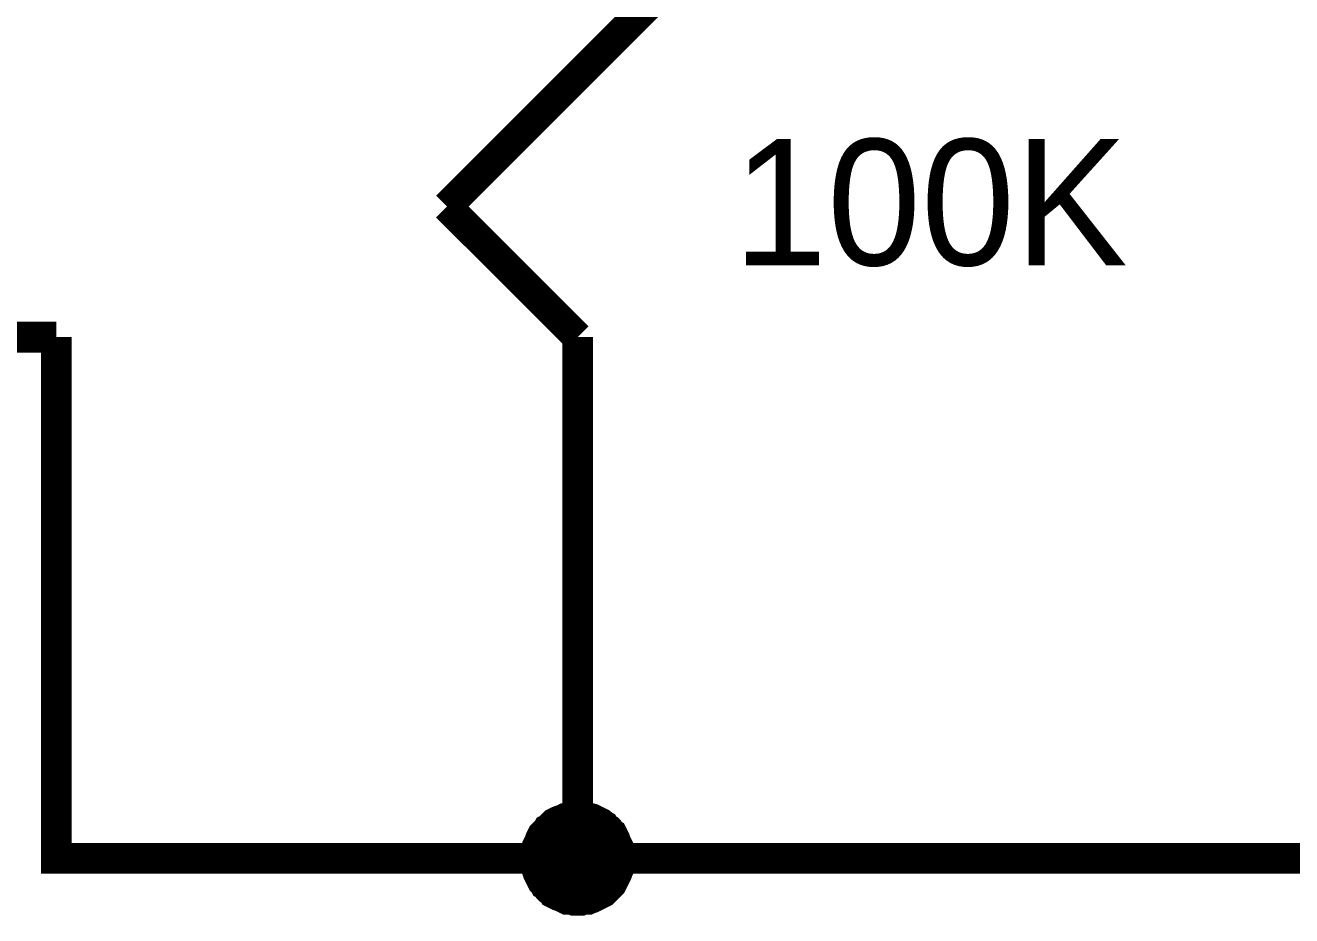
# Model space of a CAD drawing. Header units: millimetres. Extents: x 0 to 9.5, y 0 to 7.5.
# Drawn here: x 7.7881 to 8.2732, y 5.578 to 5.9192 of the extents above; entities that cross this region are included whole.
import ezdxf

# ---------------------------------------------------------------- set-up
doc = ezdxf.new("R2010")
doc.units = ezdxf.units.MM
doc.header["$MEASUREMENT"] = 0
doc.layers.add('Sheet', color=255, linetype='Continuous')

msp = doc.modelspace()

# ---------------------------------------------------------------- linework, layer by layer
at = {"layer": 'Sheet'}
for points, const_width in [([(8.04965, 5.9498), (7.9496, 5.84973)], 0.0118), ([(7.9496, 5.84973), (7.99963, 5.7997)], 0.0118), ([(7.69989, 5.7997), (7.79994, 5.7997)], 0.0118), ([(7.79994, 5.7997), (7.79994, 5.59998), (7.99963, 5.59998), (8.29978, 5.59998)], 0.0118), ([(7.99963, 5.7997), (7.99963, 5.69963)], 0.0118), ([(7.99963, 5.59998), (7.99963, 5.69963)], 0.0118), ([(7.97962, 5.59998), (7.97962, 5.60082), (7.97962, 5.60207), (7.98003, 5.6029), (7.98003, 5.60415), (7.98045, 5.60499), (7.98045, 5.60582), (7.98087, 5.60665), (7.98128, 5.60749), (7.9817, 5.60874), (7.98212, 5.60957), (7.98253, 5.61041), (7.98295, 5.61124), (7.98379, 5.61207), (7.9842, 5.61249), (7.98504, 5.61333), (7.98545, 5.61416), (7.98629, 5.61458), (7.98712, 5.61541), (7.98754, 5.61583), (7.98837, 5.61666), (7.9892, 5.61708), (7.99004, 5.61749), (7.99087, 5.61791), (7.99212, 5.61833), (7.99296, 5.61875), (7.99379, 5.61916), (7.99462, 5.61916), (7.99546, 5.61958), (7.99671, 5.61958), (7.99754, 5.62), (7.99879, 5.62), (7.99963, 5.62)], 0.0039), ([(7.97962, 5.59998), (7.97962, 5.60082), (7.97962, 5.60207), (7.98003, 5.6029), (7.98003, 5.60415), (7.98045, 5.60499), (7.98045, 5.60582), (7.98087, 5.60665), (7.98128, 5.60749), (7.9817, 5.60874), (7.98212, 5.60957), (7.98253, 5.61041), (7.98295, 5.61124), (7.98379, 5.61207), (7.9842, 5.61249), (7.98504, 5.61333), (7.98545, 5.61416), (7.98629, 5.61458), (7.98712, 5.61541), (7.98754, 5.61583), (7.98837, 5.61666), (7.9892, 5.61708), (7.99004, 5.61749), (7.99087, 5.61791), (7.99212, 5.61833), (7.99296, 5.61875), (7.99379, 5.61916), (7.99462, 5.61916), (7.99546, 5.61958), (7.99671, 5.61958), (7.99754, 5.62), (7.99879, 5.62), (7.99963, 5.62)], 0.0039), ([(7.97962, 5.59998), (7.97962, 5.60082), (7.97962, 5.60207), (7.98003, 5.6029), (7.98003, 5.60415), (7.98045, 5.60499), (7.98045, 5.60582), (7.98087, 5.60665), (7.98128, 5.60749), (7.9817, 5.60874), (7.98212, 5.60957), (7.98253, 5.61041), (7.98295, 5.61124), (7.98379, 5.61207), (7.9842, 5.61249), (7.98504, 5.61333), (7.98545, 5.61416), (7.98629, 5.61458), (7.98712, 5.61541), (7.98754, 5.61583), (7.98837, 5.61666), (7.9892, 5.61708), (7.99004, 5.61749), (7.99087, 5.61791), (7.99212, 5.61833), (7.99296, 5.61875), (7.99379, 5.61916), (7.99462, 5.61916), (7.99546, 5.61958), (7.99671, 5.61958), (7.99754, 5.62), (7.99879, 5.62), (7.99963, 5.62)], 0.0039), ([(7.97962, 5.59998), (7.97962, 5.60082), (7.97962, 5.60207), (7.98003, 5.6029), (7.98003, 5.60415), (7.98045, 5.60499), (7.98045, 5.60582), (7.98087, 5.60665), (7.98128, 5.60749), (7.9817, 5.60874), (7.98212, 5.60957), (7.98253, 5.61041), (7.98295, 5.61124), (7.98379, 5.61207), (7.9842, 5.61249), (7.98504, 5.61333), (7.98545, 5.61416), (7.98629, 5.61458), (7.98712, 5.61541), (7.98754, 5.61583), (7.98837, 5.61666), (7.9892, 5.61708), (7.99004, 5.61749), (7.99087, 5.61791), (7.99212, 5.61833), (7.99296, 5.61875), (7.99379, 5.61916), (7.99462, 5.61916), (7.99546, 5.61958), (7.99671, 5.61958), (7.99754, 5.62), (7.99879, 5.62), (7.99963, 5.62)], 0.0039), ([(7.97962, 5.59998), (7.97962, 5.60082), (7.97962, 5.60207), (7.98003, 5.6029), (7.98003, 5.60415), (7.98045, 5.60499), (7.98045, 5.60582), (7.98087, 5.60665), (7.98128, 5.60749), (7.9817, 5.60874), (7.98212, 5.60957), (7.98253, 5.61041), (7.98295, 5.61124), (7.98379, 5.61207), (7.9842, 5.61249), (7.98504, 5.61333), (7.98545, 5.61416), (7.98629, 5.61458), (7.98712, 5.61541), (7.98754, 5.61583), (7.98837, 5.61666), (7.9892, 5.61708), (7.99004, 5.61749), (7.99087, 5.61791), (7.99212, 5.61833), (7.99296, 5.61875), (7.99379, 5.61916), (7.99462, 5.61916), (7.99546, 5.61958), (7.99671, 5.61958), (7.99754, 5.62), (7.99879, 5.62), (7.99963, 5.62)], 0.0039), ([(7.97962, 5.59998), (7.97962, 5.60082), (7.97962, 5.60207), (7.98003, 5.6029), (7.98003, 5.60415), (7.98045, 5.60499), (7.98045, 5.60582), (7.98087, 5.60665), (7.98128, 5.60749), (7.9817, 5.60874), (7.98212, 5.60957), (7.98253, 5.61041), (7.98295, 5.61124), (7.98379, 5.61207), (7.9842, 5.61249), (7.98504, 5.61333), (7.98545, 5.61416), (7.98629, 5.61458), (7.98712, 5.61541), (7.98754, 5.61583), (7.98837, 5.61666), (7.9892, 5.61708), (7.99004, 5.61749), (7.99087, 5.61791), (7.99212, 5.61833), (7.99296, 5.61875), (7.99379, 5.61916), (7.99462, 5.61916), (7.99546, 5.61958), (7.99671, 5.61958), (7.99754, 5.62), (7.99879, 5.62), (7.99963, 5.62)], 0.0039), ([(7.97962, 5.59998), (7.97962, 5.60082), (7.97962, 5.60207), (7.98003, 5.6029), (7.98003, 5.60415), (7.98045, 5.60499), (7.98045, 5.60582), (7.98087, 5.60665), (7.98128, 5.60749), (7.9817, 5.60874), (7.98212, 5.60957), (7.98253, 5.61041), (7.98295, 5.61124), (7.98379, 5.61207), (7.9842, 5.61249), (7.98504, 5.61333), (7.98545, 5.61416), (7.98629, 5.61458), (7.98712, 5.61541), (7.98754, 5.61583), (7.98837, 5.61666), (7.9892, 5.61708), (7.99004, 5.61749), (7.99087, 5.61791), (7.99212, 5.61833), (7.99296, 5.61875), (7.99379, 5.61916), (7.99462, 5.61916), (7.99546, 5.61958), (7.99671, 5.61958), (7.99754, 5.62), (7.99879, 5.62), (7.99963, 5.62)], 0.0039), ([(7.97962, 5.59998), (7.97962, 5.60082), (7.97962, 5.60207), (7.98003, 5.6029), (7.98003, 5.60415), (7.98045, 5.60499), (7.98045, 5.60582), (7.98087, 5.60665), (7.98128, 5.60749), (7.9817, 5.60874), (7.98212, 5.60957), (7.98253, 5.61041), (7.98295, 5.61124), (7.98379, 5.61207), (7.9842, 5.61249), (7.98504, 5.61333), (7.98545, 5.61416), (7.98629, 5.61458), (7.98712, 5.61541), (7.98754, 5.61583), (7.98837, 5.61666), (7.9892, 5.61708), (7.99004, 5.61749), (7.99087, 5.61791), (7.99212, 5.61833), (7.99296, 5.61875), (7.99379, 5.61916), (7.99462, 5.61916), (7.99546, 5.61958), (7.99671, 5.61958), (7.99754, 5.62), (7.99879, 5.62), (7.99963, 5.62)], 0.0039), ([(7.99963, 5.62), (7.99963, 5.62)], 0.0039), ([(7.99963, 5.62), (8.00088, 5.62), (8.00171, 5.62), (8.00255, 5.61958), (8.0038, 5.61958), (8.00463, 5.61916), (8.00546, 5.61916), (8.00671, 5.61875), (8.00755, 5.61833), (8.00838, 5.61791), (8.00922, 5.61749), (8.01005, 5.61708), (8.01088, 5.61666), (8.01172, 5.61583), (8.01255, 5.61541), (8.01297, 5.61458), (8.0138, 5.61416), (8.01463, 5.61333), (8.01505, 5.61249), (8.01589, 5.61207), (8.0163, 5.61124), (8.01672, 5.61041), (8.01714, 5.60957), (8.01755, 5.60874), (8.01797, 5.60749), (8.01839, 5.60665), (8.0188, 5.60582), (8.01922, 5.60499), (8.01922, 5.60415), (8.01922, 5.6029), (8.01964, 5.60207), (8.01964, 5.60082), (8.01964, 5.59998)], 0.0039), ([(7.99963, 5.62), (7.99963, 5.62)], 0.0039), ([(7.99963, 5.62), (8.00088, 5.62), (8.00171, 5.62), (8.00255, 5.61958), (8.0038, 5.61958), (8.00463, 5.61916), (8.00546, 5.61916), (8.00671, 5.61875), (8.00755, 5.61833), (8.00838, 5.61791), (8.00922, 5.61749), (8.01005, 5.61708), (8.01088, 5.61666), (8.01172, 5.61583), (8.01255, 5.61541), (8.01297, 5.61458), (8.0138, 5.61416), (8.01463, 5.61333), (8.01505, 5.61249), (8.01589, 5.61207), (8.0163, 5.61124), (8.01672, 5.61041), (8.01714, 5.60957), (8.01755, 5.60874), (8.01797, 5.60749), (8.01839, 5.60665), (8.0188, 5.60582), (8.01922, 5.60499), (8.01922, 5.60415), (8.01922, 5.6029), (8.01964, 5.60207), (8.01964, 5.60082), (8.01964, 5.59998)], 0.0039), ([(7.99963, 5.62), (7.99963, 5.62)], 0.0039), ([(7.99963, 5.62), (8.00088, 5.62), (8.00171, 5.62), (8.00255, 5.61958), (8.0038, 5.61958), (8.00463, 5.61916), (8.00546, 5.61916), (8.00671, 5.61875), (8.00755, 5.61833), (8.00838, 5.61791), (8.00922, 5.61749), (8.01005, 5.61708), (8.01088, 5.61666), (8.01172, 5.61583), (8.01255, 5.61541), (8.01297, 5.61458), (8.0138, 5.61416), (8.01463, 5.61333), (8.01505, 5.61249), (8.01589, 5.61207), (8.0163, 5.61124), (8.01672, 5.61041), (8.01714, 5.60957), (8.01755, 5.60874), (8.01797, 5.60749), (8.01839, 5.60665), (8.0188, 5.60582), (8.01922, 5.60499), (8.01922, 5.60415), (8.01922, 5.6029), (8.01964, 5.60207), (8.01964, 5.60082), (8.01964, 5.59998)], 0.0039), ([(7.99963, 5.62), (7.99963, 5.62)], 0.0039), ([(7.99963, 5.62), (8.00088, 5.62), (8.00171, 5.62), (8.00255, 5.61958), (8.0038, 5.61958), (8.00463, 5.61916), (8.00546, 5.61916), (8.00671, 5.61875), (8.00755, 5.61833), (8.00838, 5.61791), (8.00922, 5.61749), (8.01005, 5.61708), (8.01088, 5.61666), (8.01172, 5.61583), (8.01255, 5.61541), (8.01297, 5.61458), (8.0138, 5.61416), (8.01463, 5.61333), (8.01505, 5.61249), (8.01589, 5.61207), (8.0163, 5.61124), (8.01672, 5.61041), (8.01714, 5.60957), (8.01755, 5.60874), (8.01797, 5.60749), (8.01839, 5.60665), (8.0188, 5.60582), (8.01922, 5.60499), (8.01922, 5.60415), (8.01922, 5.6029), (8.01964, 5.60207), (8.01964, 5.60082), (8.01964, 5.59998)], 0.0039), ([(7.99963, 5.62), (7.99963, 5.62)], 0.0039), ([(7.99963, 5.62), (8.00088, 5.62), (8.00171, 5.62), (8.00255, 5.61958), (8.0038, 5.61958), (8.00463, 5.61916), (8.00546, 5.61916), (8.00671, 5.61875), (8.00755, 5.61833), (8.00838, 5.61791), (8.00922, 5.61749), (8.01005, 5.61708), (8.01088, 5.61666), (8.01172, 5.61583), (8.01255, 5.61541), (8.01297, 5.61458), (8.0138, 5.61416), (8.01463, 5.61333), (8.01505, 5.61249), (8.01589, 5.61207), (8.0163, 5.61124), (8.01672, 5.61041), (8.01714, 5.60957), (8.01755, 5.60874), (8.01797, 5.60749), (8.01839, 5.60665), (8.0188, 5.60582), (8.01922, 5.60499), (8.01922, 5.60415), (8.01922, 5.6029), (8.01964, 5.60207), (8.01964, 5.60082), (8.01964, 5.59998)], 0.0039), ([(7.99963, 5.62), (7.99963, 5.62)], 0.0039), ([(7.99963, 5.62), (8.00088, 5.62), (8.00171, 5.62), (8.00255, 5.61958), (8.0038, 5.61958), (8.00463, 5.61916), (8.00546, 5.61916), (8.00671, 5.61875), (8.00755, 5.61833), (8.00838, 5.61791), (8.00922, 5.61749), (8.01005, 5.61708), (8.01088, 5.61666), (8.01172, 5.61583), (8.01255, 5.61541), (8.01297, 5.61458), (8.0138, 5.61416), (8.01463, 5.61333), (8.01505, 5.61249), (8.01589, 5.61207), (8.0163, 5.61124), (8.01672, 5.61041), (8.01714, 5.60957), (8.01755, 5.60874), (8.01797, 5.60749), (8.01839, 5.60665), (8.0188, 5.60582), (8.01922, 5.60499), (8.01922, 5.60415), (8.01922, 5.6029), (8.01964, 5.60207), (8.01964, 5.60082), (8.01964, 5.59998)], 0.0039), ([(7.99963, 5.62), (7.99963, 5.62)], 0.0039), ([(7.99963, 5.62), (8.00088, 5.62), (8.00171, 5.62), (8.00255, 5.61958), (8.0038, 5.61958), (8.00463, 5.61916), (8.00546, 5.61916), (8.00671, 5.61875), (8.00755, 5.61833), (8.00838, 5.61791), (8.00922, 5.61749), (8.01005, 5.61708), (8.01088, 5.61666), (8.01172, 5.61583), (8.01255, 5.61541), (8.01297, 5.61458), (8.0138, 5.61416), (8.01463, 5.61333), (8.01505, 5.61249), (8.01589, 5.61207), (8.0163, 5.61124), (8.01672, 5.61041), (8.01714, 5.60957), (8.01755, 5.60874), (8.01797, 5.60749), (8.01839, 5.60665), (8.0188, 5.60582), (8.01922, 5.60499), (8.01922, 5.60415), (8.01922, 5.6029), (8.01964, 5.60207), (8.01964, 5.60082), (8.01964, 5.59998)], 0.0039), ([(7.99963, 5.62), (7.99963, 5.62)], 0.0039), ([(7.99963, 5.62), (8.00088, 5.62), (8.00171, 5.62), (8.00255, 5.61958), (8.0038, 5.61958), (8.00463, 5.61916), (8.00546, 5.61916), (8.00671, 5.61875), (8.00755, 5.61833), (8.00838, 5.61791), (8.00922, 5.61749), (8.01005, 5.61708), (8.01088, 5.61666), (8.01172, 5.61583), (8.01255, 5.61541), (8.01297, 5.61458), (8.0138, 5.61416), (8.01463, 5.61333), (8.01505, 5.61249), (8.01589, 5.61207), (8.0163, 5.61124), (8.01672, 5.61041), (8.01714, 5.60957), (8.01755, 5.60874), (8.01797, 5.60749), (8.01839, 5.60665), (8.0188, 5.60582), (8.01922, 5.60499), (8.01922, 5.60415), (8.01922, 5.6029), (8.01964, 5.60207), (8.01964, 5.60082), (8.01964, 5.59998)], 0.0039), ([(7.99963, 5.57997), (7.99879, 5.57997), (7.99754, 5.57997), (7.99671, 5.58039), (7.99546, 5.58039), (7.99462, 5.58039), (7.99379, 5.5808), (7.99296, 5.58122), (7.99212, 5.58164), (7.99087, 5.58205), (7.99004, 5.58247), (7.9892, 5.58289), (7.98837, 5.58331), (7.98754, 5.58372), (7.98712, 5.58456), (7.98629, 5.58497), (7.98545, 5.58581), (7.98504, 5.58664), (7.9842, 5.58706), (7.98379, 5.58789), (7.98295, 5.58873), (7.98253, 5.58956), (7.98212, 5.59039), (7.9817, 5.59123), (7.98128, 5.59206), (7.98087, 5.5929), (7.98045, 5.59415), (7.98045, 5.59498), (7.98003, 5.59581), (7.98003, 5.59706), (7.97962, 5.5979), (7.97962, 5.59873), (7.97962, 5.59998)], 0.0039), ([(7.97962, 5.59998), (7.97962, 5.59998)], 0.0039), ([(7.99963, 5.57997), (7.99879, 5.57997), (7.99754, 5.57997), (7.99671, 5.58039), (7.99546, 5.58039), (7.99462, 5.58039), (7.99379, 5.5808), (7.99296, 5.58122), (7.99212, 5.58164), (7.99087, 5.58205), (7.99004, 5.58247), (7.9892, 5.58289), (7.98837, 5.58331), (7.98754, 5.58372), (7.98712, 5.58456), (7.98629, 5.58497), (7.98545, 5.58581), (7.98504, 5.58664), (7.9842, 5.58706), (7.98379, 5.58789), (7.98295, 5.58873), (7.98253, 5.58956), (7.98212, 5.59039), (7.9817, 5.59123), (7.98128, 5.59206), (7.98087, 5.5929), (7.98045, 5.59415), (7.98045, 5.59498), (7.98003, 5.59581), (7.98003, 5.59706), (7.97962, 5.5979), (7.97962, 5.59873), (7.97962, 5.59998)], 0.0039), ([(7.97962, 5.59998), (7.97962, 5.59998)], 0.0039), ([(7.99963, 5.57997), (7.99879, 5.57997), (7.99754, 5.57997), (7.99671, 5.58039), (7.99546, 5.58039), (7.99462, 5.58039), (7.99379, 5.5808), (7.99296, 5.58122), (7.99212, 5.58164), (7.99087, 5.58205), (7.99004, 5.58247), (7.9892, 5.58289), (7.98837, 5.58331), (7.98754, 5.58372), (7.98712, 5.58456), (7.98629, 5.58497), (7.98545, 5.58581), (7.98504, 5.58664), (7.9842, 5.58706), (7.98379, 5.58789), (7.98295, 5.58873), (7.98253, 5.58956), (7.98212, 5.59039), (7.9817, 5.59123), (7.98128, 5.59206), (7.98087, 5.5929), (7.98045, 5.59415), (7.98045, 5.59498), (7.98003, 5.59581), (7.98003, 5.59706), (7.97962, 5.5979), (7.97962, 5.59873), (7.97962, 5.59998)], 0.0039), ([(7.97962, 5.59998), (7.97962, 5.59998)], 0.0039), ([(7.99963, 5.57997), (7.99879, 5.57997), (7.99754, 5.57997), (7.99671, 5.58039), (7.99546, 5.58039), (7.99462, 5.58039), (7.99379, 5.5808), (7.99296, 5.58122), (7.99212, 5.58164), (7.99087, 5.58205), (7.99004, 5.58247), (7.9892, 5.58289), (7.98837, 5.58331), (7.98754, 5.58372), (7.98712, 5.58456), (7.98629, 5.58497), (7.98545, 5.58581), (7.98504, 5.58664), (7.9842, 5.58706), (7.98379, 5.58789), (7.98295, 5.58873), (7.98253, 5.58956), (7.98212, 5.59039), (7.9817, 5.59123), (7.98128, 5.59206), (7.98087, 5.5929), (7.98045, 5.59415), (7.98045, 5.59498), (7.98003, 5.59581), (7.98003, 5.59706), (7.97962, 5.5979), (7.97962, 5.59873), (7.97962, 5.59998)], 0.0039), ([(7.97962, 5.59998), (7.97962, 5.59998)], 0.0039), ([(7.99963, 5.57997), (7.99879, 5.57997), (7.99754, 5.57997), (7.99671, 5.58039), (7.99546, 5.58039), (7.99462, 5.58039), (7.99379, 5.5808), (7.99296, 5.58122), (7.99212, 5.58164), (7.99087, 5.58205), (7.99004, 5.58247), (7.9892, 5.58289), (7.98837, 5.58331), (7.98754, 5.58372), (7.98712, 5.58456), (7.98629, 5.58497), (7.98545, 5.58581), (7.98504, 5.58664), (7.9842, 5.58706), (7.98379, 5.58789), (7.98295, 5.58873), (7.98253, 5.58956), (7.98212, 5.59039), (7.9817, 5.59123), (7.98128, 5.59206), (7.98087, 5.5929), (7.98045, 5.59415), (7.98045, 5.59498), (7.98003, 5.59581), (7.98003, 5.59706), (7.97962, 5.5979), (7.97962, 5.59873), (7.97962, 5.59998)], 0.0039), ([(7.97962, 5.59998), (7.97962, 5.59998)], 0.0039), ([(7.99963, 5.57997), (7.99879, 5.57997), (7.99754, 5.57997), (7.99671, 5.58039), (7.99546, 5.58039), (7.99462, 5.58039), (7.99379, 5.5808), (7.99296, 5.58122), (7.99212, 5.58164), (7.99087, 5.58205), (7.99004, 5.58247), (7.9892, 5.58289), (7.98837, 5.58331), (7.98754, 5.58372), (7.98712, 5.58456), (7.98629, 5.58497), (7.98545, 5.58581), (7.98504, 5.58664), (7.9842, 5.58706), (7.98379, 5.58789), (7.98295, 5.58873), (7.98253, 5.58956), (7.98212, 5.59039), (7.9817, 5.59123), (7.98128, 5.59206), (7.98087, 5.5929), (7.98045, 5.59415), (7.98045, 5.59498), (7.98003, 5.59581), (7.98003, 5.59706), (7.97962, 5.5979), (7.97962, 5.59873), (7.97962, 5.59998)], 0.0039), ([(7.97962, 5.59998), (7.97962, 5.59998)], 0.0039), ([(7.99963, 5.57997), (7.99879, 5.57997), (7.99754, 5.57997), (7.99671, 5.58039), (7.99546, 5.58039), (7.99462, 5.58039), (7.99379, 5.5808), (7.99296, 5.58122), (7.99212, 5.58164), (7.99087, 5.58205), (7.99004, 5.58247), (7.9892, 5.58289), (7.98837, 5.58331), (7.98754, 5.58372), (7.98712, 5.58456), (7.98629, 5.58497), (7.98545, 5.58581), (7.98504, 5.58664), (7.9842, 5.58706), (7.98379, 5.58789), (7.98295, 5.58873), (7.98253, 5.58956), (7.98212, 5.59039), (7.9817, 5.59123), (7.98128, 5.59206), (7.98087, 5.5929), (7.98045, 5.59415), (7.98045, 5.59498), (7.98003, 5.59581), (7.98003, 5.59706), (7.97962, 5.5979), (7.97962, 5.59873), (7.97962, 5.59998)], 0.0039), ([(7.97962, 5.59998), (7.97962, 5.59998)], 0.0039), ([(7.99963, 5.57997), (7.99879, 5.57997), (7.99754, 5.57997), (7.99671, 5.58039), (7.99546, 5.58039), (7.99462, 5.58039), (7.99379, 5.5808), (7.99296, 5.58122), (7.99212, 5.58164), (7.99087, 5.58205), (7.99004, 5.58247), (7.9892, 5.58289), (7.98837, 5.58331), (7.98754, 5.58372), (7.98712, 5.58456), (7.98629, 5.58497), (7.98545, 5.58581), (7.98504, 5.58664), (7.9842, 5.58706), (7.98379, 5.58789), (7.98295, 5.58873), (7.98253, 5.58956), (7.98212, 5.59039), (7.9817, 5.59123), (7.98128, 5.59206), (7.98087, 5.5929), (7.98045, 5.59415), (7.98045, 5.59498), (7.98003, 5.59581), (7.98003, 5.59706), (7.97962, 5.5979), (7.97962, 5.59873), (7.97962, 5.59998)], 0.0039), ([(7.97962, 5.59998), (7.97962, 5.59998)], 0.0039), ([(8.01964, 5.59998), (8.01964, 5.59873), (8.01964, 5.5979), (8.01922, 5.59706), (8.01922, 5.59581), (8.01922, 5.59498), (8.0188, 5.59415), (8.01839, 5.5929), (8.01797, 5.59206), (8.01755, 5.59123), (8.01714, 5.59039), (8.01672, 5.58956), (8.0163, 5.58873), (8.01589, 5.58789), (8.01505, 5.58706), (8.01463, 5.58664), (8.0138, 5.58581), (8.01297, 5.58497), (8.01255, 5.58456), (8.01172, 5.58372), (8.01088, 5.58331), (8.01005, 5.58289), (8.00922, 5.58247), (8.00838, 5.58205), (8.00755, 5.58164), (8.00671, 5.58122), (8.00546, 5.5808), (8.00463, 5.58039), (8.0038, 5.58039), (8.00255, 5.58039), (8.00171, 5.57997), (8.00088, 5.57997), (7.99963, 5.57997)], 0.0039), ([(8.01964, 5.59998), (8.01964, 5.59873), (8.01964, 5.5979), (8.01922, 5.59706), (8.01922, 5.59581), (8.01922, 5.59498), (8.0188, 5.59415), (8.01839, 5.5929), (8.01797, 5.59206), (8.01755, 5.59123), (8.01714, 5.59039), (8.01672, 5.58956), (8.0163, 5.58873), (8.01589, 5.58789), (8.01505, 5.58706), (8.01463, 5.58664), (8.0138, 5.58581), (8.01297, 5.58497), (8.01255, 5.58456), (8.01172, 5.58372), (8.01088, 5.58331), (8.01005, 5.58289), (8.00922, 5.58247), (8.00838, 5.58205), (8.00755, 5.58164), (8.00671, 5.58122), (8.00546, 5.5808), (8.00463, 5.58039), (8.0038, 5.58039), (8.00255, 5.58039), (8.00171, 5.57997), (8.00088, 5.57997), (7.99963, 5.57997)], 0.0039), ([(8.01964, 5.59998), (8.01964, 5.59873), (8.01964, 5.5979), (8.01922, 5.59706), (8.01922, 5.59581), (8.01922, 5.59498), (8.0188, 5.59415), (8.01839, 5.5929), (8.01797, 5.59206), (8.01755, 5.59123), (8.01714, 5.59039), (8.01672, 5.58956), (8.0163, 5.58873), (8.01589, 5.58789), (8.01505, 5.58706), (8.01463, 5.58664), (8.0138, 5.58581), (8.01297, 5.58497), (8.01255, 5.58456), (8.01172, 5.58372), (8.01088, 5.58331), (8.01005, 5.58289), (8.00922, 5.58247), (8.00838, 5.58205), (8.00755, 5.58164), (8.00671, 5.58122), (8.00546, 5.5808), (8.00463, 5.58039), (8.0038, 5.58039), (8.00255, 5.58039), (8.00171, 5.57997), (8.00088, 5.57997), (7.99963, 5.57997)], 0.0039), ([(8.01964, 5.59998), (8.01964, 5.59873), (8.01964, 5.5979), (8.01922, 5.59706), (8.01922, 5.59581), (8.01922, 5.59498), (8.0188, 5.59415), (8.01839, 5.5929), (8.01797, 5.59206), (8.01755, 5.59123), (8.01714, 5.59039), (8.01672, 5.58956), (8.0163, 5.58873), (8.01589, 5.58789), (8.01505, 5.58706), (8.01463, 5.58664), (8.0138, 5.58581), (8.01297, 5.58497), (8.01255, 5.58456), (8.01172, 5.58372), (8.01088, 5.58331), (8.01005, 5.58289), (8.00922, 5.58247), (8.00838, 5.58205), (8.00755, 5.58164), (8.00671, 5.58122), (8.00546, 5.5808), (8.00463, 5.58039), (8.0038, 5.58039), (8.00255, 5.58039), (8.00171, 5.57997), (8.00088, 5.57997), (7.99963, 5.57997)], 0.0039), ([(8.01964, 5.59998), (8.01964, 5.59873), (8.01964, 5.5979), (8.01922, 5.59706), (8.01922, 5.59581), (8.01922, 5.59498), (8.0188, 5.59415), (8.01839, 5.5929), (8.01797, 5.59206), (8.01755, 5.59123), (8.01714, 5.59039), (8.01672, 5.58956), (8.0163, 5.58873), (8.01589, 5.58789), (8.01505, 5.58706), (8.01463, 5.58664), (8.0138, 5.58581), (8.01297, 5.58497), (8.01255, 5.58456), (8.01172, 5.58372), (8.01088, 5.58331), (8.01005, 5.58289), (8.00922, 5.58247), (8.00838, 5.58205), (8.00755, 5.58164), (8.00671, 5.58122), (8.00546, 5.5808), (8.00463, 5.58039), (8.0038, 5.58039), (8.00255, 5.58039), (8.00171, 5.57997), (8.00088, 5.57997), (7.99963, 5.57997)], 0.0039), ([(8.01964, 5.59998), (8.01964, 5.59873), (8.01964, 5.5979), (8.01922, 5.59706), (8.01922, 5.59581), (8.01922, 5.59498), (8.0188, 5.59415), (8.01839, 5.5929), (8.01797, 5.59206), (8.01755, 5.59123), (8.01714, 5.59039), (8.01672, 5.58956), (8.0163, 5.58873), (8.01589, 5.58789), (8.01505, 5.58706), (8.01463, 5.58664), (8.0138, 5.58581), (8.01297, 5.58497), (8.01255, 5.58456), (8.01172, 5.58372), (8.01088, 5.58331), (8.01005, 5.58289), (8.00922, 5.58247), (8.00838, 5.58205), (8.00755, 5.58164), (8.00671, 5.58122), (8.00546, 5.5808), (8.00463, 5.58039), (8.0038, 5.58039), (8.00255, 5.58039), (8.00171, 5.57997), (8.00088, 5.57997), (7.99963, 5.57997)], 0.0039), ([(8.01964, 5.59998), (8.01964, 5.59873), (8.01964, 5.5979), (8.01922, 5.59706), (8.01922, 5.59581), (8.01922, 5.59498), (8.0188, 5.59415), (8.01839, 5.5929), (8.01797, 5.59206), (8.01755, 5.59123), (8.01714, 5.59039), (8.01672, 5.58956), (8.0163, 5.58873), (8.01589, 5.58789), (8.01505, 5.58706), (8.01463, 5.58664), (8.0138, 5.58581), (8.01297, 5.58497), (8.01255, 5.58456), (8.01172, 5.58372), (8.01088, 5.58331), (8.01005, 5.58289), (8.00922, 5.58247), (8.00838, 5.58205), (8.00755, 5.58164), (8.00671, 5.58122), (8.00546, 5.5808), (8.00463, 5.58039), (8.0038, 5.58039), (8.00255, 5.58039), (8.00171, 5.57997), (8.00088, 5.57997), (7.99963, 5.57997)], 0.0039), ([(8.01964, 5.59998), (8.01964, 5.59873), (8.01964, 5.5979), (8.01922, 5.59706), (8.01922, 5.59581), (8.01922, 5.59498), (8.0188, 5.59415), (8.01839, 5.5929), (8.01797, 5.59206), (8.01755, 5.59123), (8.01714, 5.59039), (8.01672, 5.58956), (8.0163, 5.58873), (8.01589, 5.58789), (8.01505, 5.58706), (8.01463, 5.58664), (8.0138, 5.58581), (8.01297, 5.58497), (8.01255, 5.58456), (8.01172, 5.58372), (8.01088, 5.58331), (8.01005, 5.58289), (8.00922, 5.58247), (8.00838, 5.58205), (8.00755, 5.58164), (8.00671, 5.58122), (8.00546, 5.5808), (8.00463, 5.58039), (8.0038, 5.58039), (8.00255, 5.58039), (8.00171, 5.57997), (8.00088, 5.57997), (7.99963, 5.57997)], 0.0039), ([(8.01964, 5.59998), (8.01964, 5.59998), (8.01964, 5.59998), (8.01964, 5.59998), (8.01964, 5.59998), (8.01964, 5.59998), (8.01964, 5.59998), (8.01964, 5.59998), (8.01964, 5.59998), (8.01964, 5.59998), (8.01964, 5.59998), (8.01964, 5.59998), (8.01964, 5.59998), (8.01964, 5.59998), (8.01964, 5.59998), (8.01964, 5.59998), (8.01964, 5.59998), (8.01964, 5.59998), (8.01964, 5.59998), (8.01964, 5.59998), (8.01964, 5.59998), (8.01964, 5.59998), (8.01964, 5.59998), (8.01964, 5.59998), (8.01964, 5.59998), (8.01964, 5.59998), (8.01964, 5.59998), (8.01964, 5.59998), (8.01964, 5.59998), (8.01964, 5.59998), (8.01964, 5.59998), (8.01964, 5.59998), (8.01964, 5.59998)], 0.0039), ([(8.01964, 5.59998), (8.01964, 5.59998)], 0.0039), ([(8.01964, 5.59998), (8.01964, 5.59998), (8.01964, 5.59998), (8.01964, 5.59998), (8.01964, 5.59998), (8.01964, 5.59998), (8.01964, 5.59998), (8.01964, 5.59998), (8.01964, 5.59998), (8.01964, 5.59998), (8.01964, 5.59998), (8.01964, 5.59998), (8.01964, 5.59998), (8.01964, 5.59998), (8.01964, 5.59998), (8.01964, 5.59998), (8.01964, 5.59998), (8.01964, 5.59998), (8.01964, 5.59998), (8.01964, 5.59998), (8.01964, 5.59998), (8.01964, 5.59998), (8.01964, 5.59998), (8.01964, 5.59998), (8.01964, 5.59998), (8.01964, 5.59998), (8.01964, 5.59998), (8.01964, 5.59998), (8.01964, 5.59998), (8.01964, 5.59998), (8.01964, 5.59998), (8.01964, 5.59998), (8.01964, 5.59998)], 0.0039), ([(8.01964, 5.59998), (8.01964, 5.59998)], 0.0039), ([(8.01964, 5.59998), (8.01964, 5.59998), (8.01964, 5.59998), (8.01964, 5.59998), (8.01964, 5.59998), (8.01964, 5.59998), (8.01964, 5.59998), (8.01964, 5.59998), (8.01964, 5.59998), (8.01964, 5.59998), (8.01964, 5.59998), (8.01964, 5.59998), (8.01964, 5.59998), (8.01964, 5.59998), (8.01964, 5.59998), (8.01964, 5.59998), (8.01964, 5.59998), (8.01964, 5.59998), (8.01964, 5.59998), (8.01964, 5.59998), (8.01964, 5.59998), (8.01964, 5.59998), (8.01964, 5.59998), (8.01964, 5.59998), (8.01964, 5.59998), (8.01964, 5.59998), (8.01964, 5.59998), (8.01964, 5.59998), (8.01964, 5.59998), (8.01964, 5.59998), (8.01964, 5.59998), (8.01964, 5.59998), (8.01964, 5.59998)], 0.0039), ([(8.01964, 5.59998), (8.01964, 5.59998)], 0.0039), ([(8.01964, 5.59998), (8.01964, 5.59998), (8.01964, 5.59998), (8.01964, 5.59998), (8.01964, 5.59998), (8.01964, 5.59998), (8.01964, 5.59998), (8.01964, 5.59998), (8.01964, 5.59998), (8.01964, 5.59998), (8.01964, 5.59998), (8.01964, 5.59998), (8.01964, 5.59998), (8.01964, 5.59998), (8.01964, 5.59998), (8.01964, 5.59998), (8.01964, 5.59998), (8.01964, 5.59998), (8.01964, 5.59998), (8.01964, 5.59998), (8.01964, 5.59998), (8.01964, 5.59998), (8.01964, 5.59998), (8.01964, 5.59998), (8.01964, 5.59998), (8.01964, 5.59998), (8.01964, 5.59998), (8.01964, 5.59998), (8.01964, 5.59998), (8.01964, 5.59998), (8.01964, 5.59998), (8.01964, 5.59998), (8.01964, 5.59998)], 0.0039), ([(8.01964, 5.59998), (8.01964, 5.59998)], 0.0039), ([(8.01964, 5.59998), (8.01964, 5.59998), (8.01964, 5.59998), (8.01964, 5.59998), (8.01964, 5.59998), (8.01964, 5.59998), (8.01964, 5.59998), (8.01964, 5.59998), (8.01964, 5.59998), (8.01964, 5.59998), (8.01964, 5.59998), (8.01964, 5.59998), (8.01964, 5.59998), (8.01964, 5.59998), (8.01964, 5.59998), (8.01964, 5.59998), (8.01964, 5.59998), (8.01964, 5.59998), (8.01964, 5.59998), (8.01964, 5.59998), (8.01964, 5.59998), (8.01964, 5.59998), (8.01964, 5.59998), (8.01964, 5.59998), (8.01964, 5.59998), (8.01964, 5.59998), (8.01964, 5.59998), (8.01964, 5.59998), (8.01964, 5.59998), (8.01964, 5.59998), (8.01964, 5.59998), (8.01964, 5.59998), (8.01964, 5.59998)], 0.0039), ([(8.01964, 5.59998), (8.01964, 5.59998)], 0.0039), ([(8.01964, 5.59998), (8.01964, 5.59998), (8.01964, 5.59998), (8.01964, 5.59998), (8.01964, 5.59998), (8.01964, 5.59998), (8.01964, 5.59998), (8.01964, 5.59998), (8.01964, 5.59998), (8.01964, 5.59998), (8.01964, 5.59998), (8.01964, 5.59998), (8.01964, 5.59998), (8.01964, 5.59998), (8.01964, 5.59998), (8.01964, 5.59998), (8.01964, 5.59998), (8.01964, 5.59998), (8.01964, 5.59998), (8.01964, 5.59998), (8.01964, 5.59998), (8.01964, 5.59998), (8.01964, 5.59998), (8.01964, 5.59998), (8.01964, 5.59998), (8.01964, 5.59998), (8.01964, 5.59998), (8.01964, 5.59998), (8.01964, 5.59998), (8.01964, 5.59998), (8.01964, 5.59998), (8.01964, 5.59998), (8.01964, 5.59998)], 0.0039), ([(8.01964, 5.59998), (8.01964, 5.59998)], 0.0039), ([(8.01964, 5.59998), (8.01964, 5.59998), (8.01964, 5.59998), (8.01964, 5.59998), (8.01964, 5.59998), (8.01964, 5.59998), (8.01964, 5.59998), (8.01964, 5.59998), (8.01964, 5.59998), (8.01964, 5.59998), (8.01964, 5.59998), (8.01964, 5.59998), (8.01964, 5.59998), (8.01964, 5.59998), (8.01964, 5.59998), (8.01964, 5.59998), (8.01964, 5.59998), (8.01964, 5.59998), (8.01964, 5.59998), (8.01964, 5.59998), (8.01964, 5.59998), (8.01964, 5.59998), (8.01964, 5.59998), (8.01964, 5.59998), (8.01964, 5.59998), (8.01964, 5.59998), (8.01964, 5.59998), (8.01964, 5.59998), (8.01964, 5.59998), (8.01964, 5.59998), (8.01964, 5.59998), (8.01964, 5.59998), (8.01964, 5.59998)], 0.0039), ([(8.01964, 5.59998), (8.01964, 5.59998)], 0.0039), ([(8.01964, 5.59998), (8.01964, 5.59998), (8.01964, 5.59998), (8.01964, 5.59998), (8.01964, 5.59998), (8.01964, 5.59998), (8.01964, 5.59998), (8.01964, 5.59998), (8.01964, 5.59998), (8.01964, 5.59998), (8.01964, 5.59998), (8.01964, 5.59998), (8.01964, 5.59998), (8.01964, 5.59998), (8.01964, 5.59998), (8.01964, 5.59998), (8.01964, 5.59998), (8.01964, 5.59998), (8.01964, 5.59998), (8.01964, 5.59998), (8.01964, 5.59998), (8.01964, 5.59998), (8.01964, 5.59998), (8.01964, 5.59998), (8.01964, 5.59998), (8.01964, 5.59998), (8.01964, 5.59998), (8.01964, 5.59998), (8.01964, 5.59998), (8.01964, 5.59998), (8.01964, 5.59998), (8.01964, 5.59998), (8.01964, 5.59998)], 0.0039), ([(8.01964, 5.59998), (8.01964, 5.59998)], 0.0039)]:
    msp.add_lwpolyline(points, dxfattribs=dict(at, const_width=const_width))
at = {"layer": 'Sheet', "const_width": 0.02}
msp.add_lwpolyline([(7.99, 5.6, 1), (8.01, 5.6, 1)], format="xyb", close=True, dxfattribs=at)

# ---------------------------------------------------------------- texts
at = {"layer": 'Sheet'}
msp.add_text('100K', height=0.048366, dxfattribs=at).set_placement((8.05924, 5.82722))

doc.saveas('drawing.dxf')
